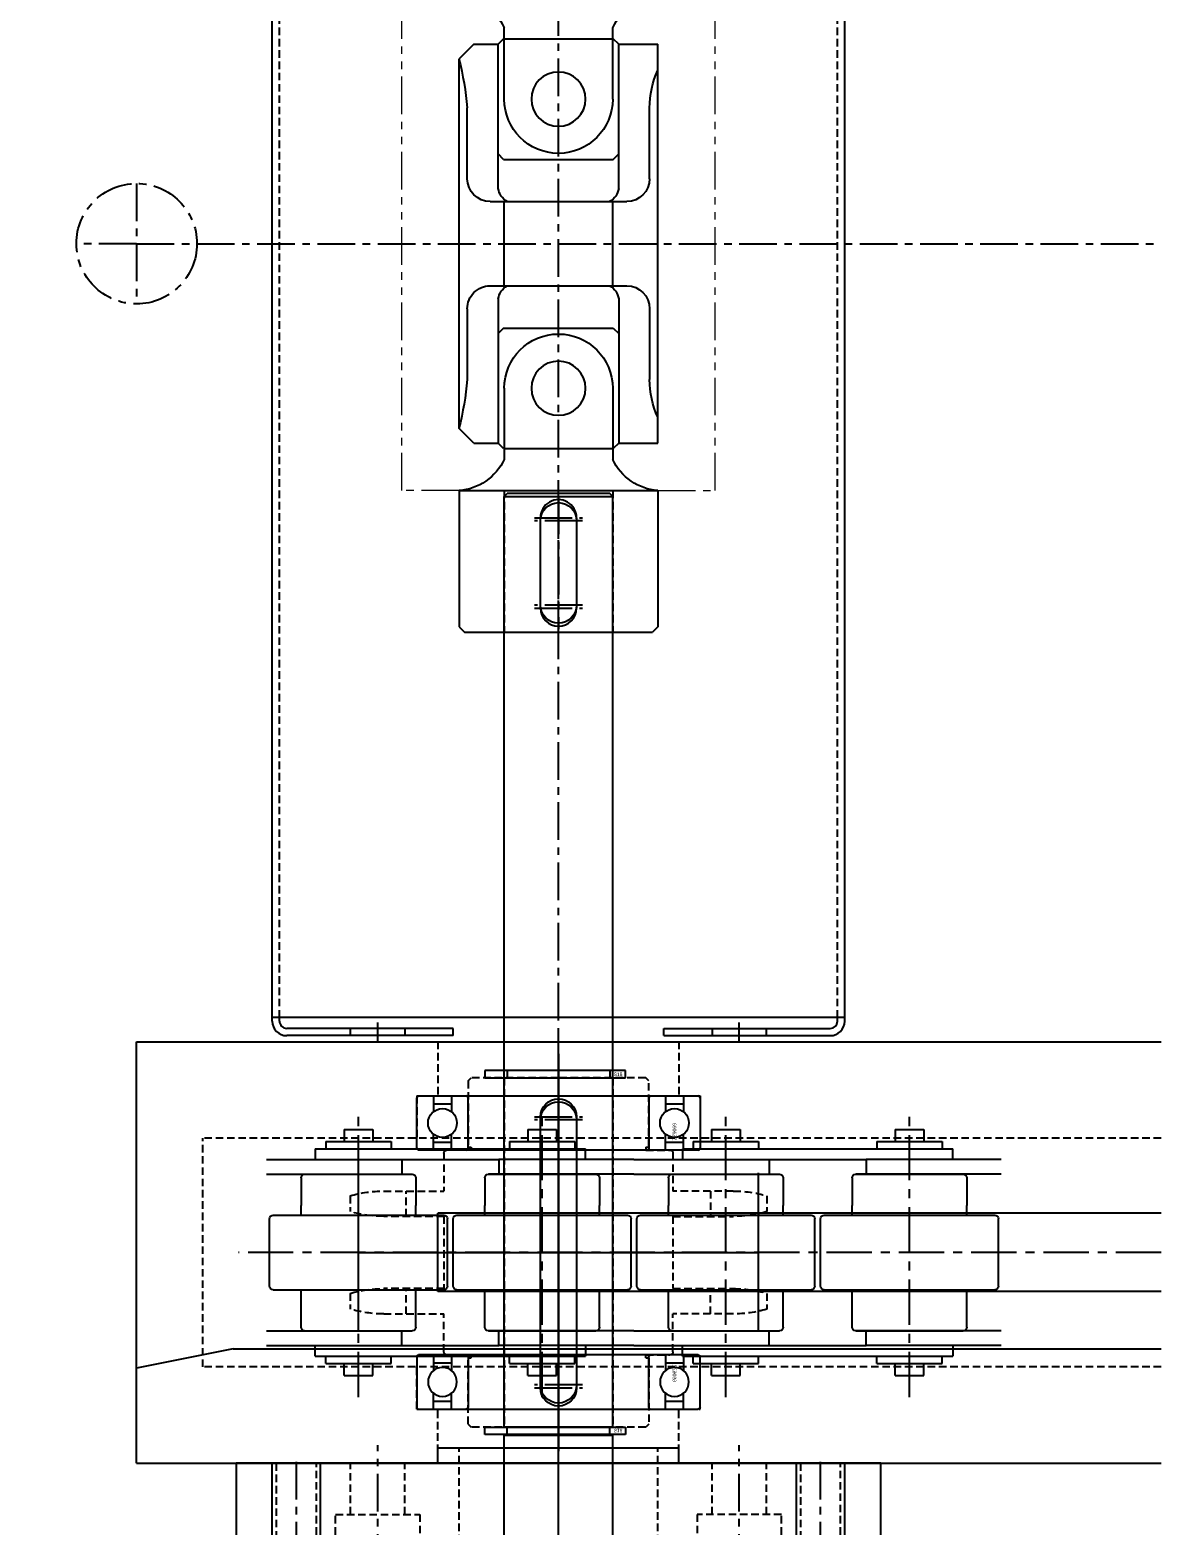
# Model space of a CAD drawing. Header units: inches. Extents: x 0 to 77285, y -118 to 40065.
# Drawn here: x 12144.9 to 12332.7, y 21467.6 to 21716 of the extents above; entities that cross this region are included whole.
import ezdxf
from ezdxf.enums import TextEntityAlignment as Align

# ---------------------------------------------------------------- set-up
doc = ezdxf.new("R2010")
doc.units = ezdxf.units.IN
doc.header["$LTSCALE"] = 5
doc.header["$MEASUREMENT"] = 0
for name, pattern in [('CENTER', [2, 1.25, -0.25, 0.25, -0.25]), ('HIDDEN', [0.375, 0.25, -0.125]), ('PHANTOM', [2.5, 1.25, -0.25, 0.25, -0.25, 0.25, -0.25])]:
    doc.linetypes.add(name, pattern=pattern)
for name, color, linetype in [('11', 1, 'CENTER'), ('22', 2, 'HIDDEN'), ('44', 4, 'Continuous'), ('55', 5, 'Continuous'), ('B', 123, 'Continuous'), ('G', 231, 'Continuous'), ('T', 3, 'Continuous'), ('Y', 60, 'Continuous')]:
    doc.layers.add(name, color=color, linetype=linetype)
doc.layers.add('33', color=3, linetype='PHANTOM', lineweight=9)
doc.styles.add('SCI', font='')
doc.styles.get("Standard").update_dxf_attribs({"font": 'arial.ttf'})
doc.styles.get('SCI').set_extended_font_data('Gulim')
doc.dimstyles.new('SCH', dxfattribs={"dimtxt": 2.5, "dimasz": 2, "dimexe": 1.25, "dimexo": 0.625, "dimtad": 1, "dimdec": 8, "dimtxsty": 'SCI', "dimcen": 2.5, "dimclrd": 4, "dimclre": 4, "dimclrt": 7, "dimadec": 8, "dimazin": 2, "dimtfac": 1, "dimtdec": 8, "dimtmove": 0, "dimatfit": 3, "dimfxl": 1, "dimarcsym": 0})

# ---------------------------------------------------------------- blocks, each defined once
blk = doc.blocks.new('A$C8800e7f5')
for p, q in [((0, -23.2), (0, 23.2)), ((0.3, 23.5), (8.7, 23.5)), ((9, 23.2), (9, -23.2)), ((0, 20.75), (2.63, 20.75)), ((1.31, 17.75), (1.31, 20.75)), ((9, 20.75), (6.37, 20.75)), ((7.69, 17.75), (7.69, 20.75)), ((0, 17.75), (2.63, 17.75)), ((9, 17.75), (6.37, 17.75)), ((0.3, 15), (8.7, 15)), ((8.7, -15), (0.3, -15)), ((0, -17.75), (2.63, -17.75)), ((1.31, -20.75), (1.31, -17.75)), ((9, -17.75), (6.37, -17.75)), ((7.69, -20.75), (7.69, -17.75)), ((0, -20.75), (2.63, -20.75)), ((9, -20.75), (6.37, -20.75)), ((8.7, -23.5), (0.3, -23.5))]:
    blk.add_line(p, q)
for centre in [(4.5, 19.25), (4.5, -19.25)]:
    blk.add_circle(centre, 2.4)
for centre, start, end in [((0.3, 23.2), 90, 180), ((8.7, 23.2), 0, 90), ((0.3, 15.3), 180, 270), ((8.7, 15.3), 270, 0), ((0.3, -15.3), 90, 180), ((8.7, -15.3), 0, 90), ((0.3, -23.2), 180, 270), ((8.7, -23.2), 270, 360)]:
    blk.add_arc(centre, 0.3, start, end)
at = {"layer": '11'}
blk.add_line((-1, 0), (10, 0), dxfattribs=at)
at = {"layer": '44'}
blk.add_text('6906ZZ', height=0.6, dxfattribs=at).set_placement((4.5, 18.95))
blk = doc.blocks.new('A$Ce9aabcbc')
for p, q in [((-7.01, 34.58), (-9.62, 34.58)), ((9.19, 34.58), (6.58, 34.58)), ((-10.42, 29), (-10.42, 19)), ((-6.22, 19), (-6.22, 29)), ((5.78, 19), (5.78, 29)), ((9.98, 29), (9.98, 19)), ((-10.42, 25.25), (-6.22, 25.25)), ((9.98, 25.25), (5.78, 25.25)), ((-17.22, 14.5), (-17.22, 18.5)), ((-16.72, 19), (-10.42, 19)), ((5.78, 19), (-6.22, 19)), ((16.28, 19), (9.98, 19)), ((16.78, 14.5), (16.78, 18.5)), ((-28.72, 15), (-29.22, 14.5)), ((-17.72, 15), (-28.72, 15)), ((-17.72, 14.5), (-17.72, 15)), ((17.28, 14.5), (17.28, 15)), ((17.28, 15), (28.28, 15)), ((28.28, 15), (28.78, 14.5)), ((-29.22, 14.5), (-29.22, 0)), ((-17.72, 14.5), (-17.22, 14.5)), ((17.28, 14.5), (16.78, 14.5)), ((28.78, 14.5), (28.78, 0)), ((28.78, 9), (-29.22, 9)), ((-29.22, 0), (-29.22, -14.5)), ((28.78, 0), (28.78, -14.5)), ((28.78, -9), (-29.22, -9)), ((-28.72, -15), (-29.22, -14.5)), ((-17.72, -15), (-17.72, -14.5)), ((-17.72, -14.5), (-17.22, -14.5)), ((-17.22, -14.5), (-17.22, -18.5)), ((16.78, -14.5), (16.78, -18.5)), ((17.28, -14.5), (16.78, -14.5)), ((17.28, -15), (17.28, -14.5)), ((28.28, -15), (28.78, -14.5)), ((-28.72, -15), (-17.72, -15)), ((28.28, -15), (17.28, -15)), ((-16.72, -19), (-10.42, -19)), ((-10.42, -29), (-10.42, -19)), ((-6.22, -19), (-6.22, -29)), ((5.78, -19), (-6.22, -19)), ((5.78, -19), (5.78, -29)), ((9.98, -29), (9.98, -19)), ((16.28, -19), (9.98, -19)), ((-10.42, -25.25), (-6.22, -25.25)), ((5.78, -25.25), (9.98, -25.25)), ((-7.01, -34.58), (-9.62, -34.58)), ((9.19, -34.58), (6.58, -34.58))]:
    blk.add_line(p, q)
at = {"linetype": 'Continuous'}
blk.add_line((-13.42, -33.19), (12.98, -33.19), dxfattribs=at)
for centre, radius, start, end in [((9.58, 29), 20, 163.7846, 180), ((-26.22, 29), 20, 0, 16.2154), ((25.78, 29), 20, 163.7846, 180), ((-10.02, 29), 20, 0, 16.2154), ((-16.72, 18.5), 0.5, 90, 180), ((16.28, 18.5), 0.5, 0, 90), ((-16.72, -18.5), 0.5, 180, 270), ((16.28, -18.5), 0.5, 270, 0), ((9.58, -29), 20, 180, 196.2154), ((-26.22, -29), 20, 343.7846, 0), ((25.78, -29), 20, 180, 196.2154), ((-10.02, -29), 20, 343.7846, 0)]:
    blk.add_arc(centre, radius, start, end)
at = {"layer": '11', "linetype": 'Continuous'}
for p, q in [((-13.42, 33.19), (12.98, 33.19)), ((-0.22, -33.19), (-0.22, 33.19)), ((32.78, 0), (-33.22, 0)), ((-13.42, -33.19), (12.98, -33.19))]:
    blk.add_line(p, q, dxfattribs=at)
blk = doc.blocks.new('FINALrf2040vrp-sc')
for p, q in [((10.715, 4.15), (14.685, 4.15)), ((10.715, 4.15), (10.715, 2.5)), ((14.685, 4.15), (14.685, 2.5)), ((36.115, 4.15), (36.115, 2.5)), ((36.115, 4.15), (40.085, 4.15)), ((40.085, 4.15), (40.085, 2.5)), ((8.2, 2.5), (8.2, 1.5)), ((8.2, 2.5), (17.2, 2.5)), ((17.2, 2.5), (17.2, 1.5)), ((33.6, 2.5), (42.6, 2.5)), ((33.6, 2.5), (33.6, 1.5)), ((42.6, 2.5), (42.6, 1.5)), ((0, 0), (18.7, 0)), ((6.7, 1.5), (44.1, 1.5)), ((6.7, 1.5), (6.7, 0)), ((18.7, 0), (32.1, 0)), ((18.7, 0), (18.7, -2)), ((32.1, 0), (32.1, -2)), ((50.8, 0), (32.1, 0)), ((44.1, 0), (44.1, 1.5)), ((0, -2), (20.14, -2)), ((50.8, -2), (30.66, -2)), ((30.66, -2), (45.54, -2)), ((4.76, -2.5), (4.76, -6.35)), ((20.64, -2.5), (20.64, -6.35)), ((30.16, -2.5), (30.16, -6.35)), ((46.04, -2.5), (46.04, -6.35)), ((0.4, -8.2), (0.4, -17.5)), ((0.9, -7.7), (24.5, -7.7)), ((4.76, -6.35), (4.76, -7.7)), ((20.64, -6.35), (20.64, -7.7)), ((25, -8.2), (25, -17.5)), ((25.8, -8.2), (25.8, -17.5)), ((26.3, -7.7), (49.9, -7.7)), ((30.16, -6.35), (30.16, -7.7)), ((46.04, -6.35), (46.04, -7.7)), ((50.4, -8.2), (50.4, -17.5)), ((0.9, -18), (24.5, -18)), ((4.76, -18), (4.76, -19.35)), ((20.64, -18), (20.64, -19.35)), ((26.3, -18), (49.9, -18)), ((30.16, -18), (30.16, -19.35)), ((46.04, -18), (46.04, -19.35)), ((4.76, -23.2), (4.76, -19.35)), ((20.64, -23.2), (20.64, -19.35)), ((30.16, -23.2), (30.16, -19.35)), ((46.04, -23.2), (46.04, -19.35)), ((0, -23.7), (20.14, -23.7)), ((18.7, -25.7), (18.7, -23.7)), ((30.66, -23.7), (45.54, -23.7)), ((50.8, -23.7), (30.66, -23.7)), ((32.1, -25.7), (32.1, -23.7)), ((0, -25.7), (18.7, -25.7)), ((6.7, -27.2), (6.7, -25.7)), ((18.7, -25.7), (32.1, -25.7)), ((50.8, -25.7), (32.1, -25.7)), ((44.1, -25.7), (44.1, -27.2)), ((6.7, -27.2), (44.1, -27.2)), ((8.2, -28.2), (8.2, -27.2)), ((8.2, -28.2), (17.2, -28.2)), ((10.715, -29.85), (10.715, -28.2)), ((14.685, -29.85), (14.685, -28.2)), ((17.2, -28.2), (17.2, -27.2)), ((33.6, -28.2), (33.6, -27.2)), ((33.6, -28.2), (42.6, -28.2)), ((36.115, -29.85), (36.115, -28.2)), ((40.085, -29.85), (40.085, -28.2)), ((42.6, -28.2), (42.6, -27.2)), ((10.715, -29.85), (14.685, -29.85)), ((36.115, -29.85), (40.085, -29.85))]:
    blk.add_line(p, q)
for centre, start, end in [((5.26, -2.5), 90, 180), ((20.14, -2.5), 0, 90), ((30.66, -2.5), 90, 180), ((45.54, -2.5), 0, 90), ((0.9, -8.2), 90, 180), ((24.5, -8.2), 0, 90), ((26.3, -8.2), 90, 180), ((49.9, -8.2), 0, 90), ((0.9, -17.5), 180, 270), ((24.5, -17.5), 270, 0), ((26.3, -17.5), 180, 270), ((49.9, -17.5), 270, 0), ((5.26, -23.2), 180, 270), ((20.14, -23.2), 270, 0), ((30.66, -23.2), 180, 270), ((45.54, -23.2), 270, 0)]:
    blk.add_arc(centre, 0.5, start, end)
at = {"layer": '11'}
for p, q in [((12.7, 7.15), (12.7, -32.85)), ((38.1, 7.15), (38.1, -32.85))]:
    blk.add_line(p, q, dxfattribs=at)
blk = doc.blocks.new('A$C006C2B59')
at = {"layer": '11'}
blk.add_line((-60.19, 0), (67.37, 0), dxfattribs=at)
at = {"rotation": 179.9999999999999}
for p in [(12.7, -12.85), (63.5, -12.85)]:
    blk.add_blockref('FINALrf2040vrp-sc', p, dxfattribs=at)
blk = doc.blocks.new('A$C28df00ae')
for p, q in [((-35, 170), (35, 170)), ((-35, 170), (-35, 0)), ((35, 170), (35, 0)), ((-6.5, 120), (6.5, 120)), ((-6.5, 0), (-6.5, 120)), ((6.5, 0), (6.5, 120))]:
    blk.add_line(p, q)
at = {"layer": '11'}
for p, q in [((167.5, 170), (167.5, 180)), ((177.5, 170), (157.5, 170)), ((167.5, 170), (167.5, 0)), ((-36, 100), (36, 100))]:
    blk.add_line(p, q, dxfattribs=at)
blk.add_circle((167.5, 170), 10, dxfattribs=at)
at = {"layer": '22'}
for p, q in [((-19, 159), (19, 159)), ((-19, 0), (-19, 159)), ((19, 0), (19, 159)), ((-26, 123.5), (-26, 76.5)), ((-26, 123.5), (-19, 123.5)), ((26, 123.5), (19, 123.5)), ((26, 123.5), (26, 76.5)), ((-35, 120), (-26, 120)), ((35, 120), (26, 120)), ((-35, 80), (-26, 80)), ((35, 80), (26, 80)), ((-26, 76.5), (-19, 76.5)), ((26, 76.5), (19, 76.5))]:
    blk.add_line(p, q, dxfattribs=at)
at = {"layer": 'G'}
for q in [(-19.2, 170), (-16, 0)]:
    blk.add_line((-16, 154), q, dxfattribs=at)
at = {"layer": '22', "xscale": -1, "rotation": 180}
blk.add_blockref('A$Ce9aabcbc', (0.22, 100), dxfattribs=at)
at = {"layer": '44', "xscale": -1, "rotation": 180}
blk.add_blockref('A$C8800e7f5', (-26, 100), dxfattribs=at)
at = {"layer": '44', "rotation": 180}
blk.add_blockref('A$C8800e7f5', (26, 100), dxfattribs=at)
at = {"layer": 'B', "xscale": -1.2, "yscale": 1.2, "zscale": 1.200000000000001, "rotation": 270}
blk.add_blockref('A$C006C2B59', (0, 72.23), dxfattribs=at)
blk = doc.blocks.new('A$C4dd189f2')
for p, q in [((0.9, 16.5), (0, 15.6)), ((0, -15.6), (0, 15.6)), ((23.5, 16.5), (0.9, 16.5)), ((23.5, -16.5), (23.5, 16.5)), ((31.4, 16.5), (97.6, 16.5)), ((31.4, 10), (31.4, 16.5)), ((53.71, 15.13), (41.95, 15.13)), ((75.29, 15.13), (87.05, 15.13)), ((97.6, 10), (97.6, 16.5)), ((105.5, -16.5), (105.5, 16.5)), ((105.5, 16.5), (128.1, 16.5)), ((128.1, 16.5), (129, 15.6)), ((129, -15.6), (129, 15.6)), ((31.4, 10), (30.5, 9.1)), ((55.33, 10), (31.4, 10)), ((50.5, 9.1), (49.6, 10)), ((57.5, -11.34), (57.5, 11.34)), ((71.5, -11.34), (71.5, 11.34)), ((73.67, 10), (97.6, 10)), ((78.5, 9.1), (79.4, 10)), ((97.6, 10), (98.5, 9.1)), ((40.5, 9), (28.67, 9)), ((30.5, -9.1), (30.5, 9.1)), ((50.5, -9.1), (50.5, 9.1)), ((57.5, 9), (71.5, 9)), ((78.5, -9.1), (78.5, 9.1)), ((88.5, 9), (100.33, 9)), ((98.5, -9.1), (98.5, 9.1)), ((40.5, -9), (28.67, -9)), ((30.5, -9.1), (31.4, -10)), ((50.5, -9.1), (49.6, -10)), ((57.5, -9), (71.5, -9)), ((78.5, -9.1), (79.4, -10)), ((88.5, -9), (100.33, -9)), ((98.5, -9.1), (97.6, -10)), ((31.4, -14.07), (31.4, -10)), ((55.33, -10), (31.4, -10)), ((73.67, -10), (97.6, -10)), ((97.6, -14.07), (97.6, -10)), ((31.4, -14.07), (33.83, -16.5)), ((97.6, -14.07), (95.17, -16.5)), ((0.9, -16.5), (0, -15.6)), ((23.5, -16.5), (0.9, -16.5)), ((33.83, -16.5), (95.17, -16.5)), ((53.71, -15.13), (41.95, -15.13)), ((75.29, -15.13), (87.05, -15.13)), ((105.5, -16.5), (128.1, -16.5)), ((128.1, -16.5), (129, -15.6))]:
    blk.add_line(p, q)
for centre in [(40.5, 0), (88.5, 0)]:
    blk.add_circle(centre, 4.5)
for centre, radius, start, end in [((32.57, 17.22), 9.1, 184.5609, 244.6454), ((41.99, 30.3), 15.17, 245.4717, 269.8551), ((53.71, 11.34), 3.79, 0, 90), ((75.29, 11.34), 3.79, 90, 180), ((87.01, 30.3), 15.17, 270.1449, 294.5283), ((96.43, 17.22), 9.1, 295.3546, 355.4391), ((54.92, 7.09), 2.93, 28.6261, 81.9671), ((74.08, 7.09), 2.93, 98.0329, 151.3739), ((40.5, 0), 9, 270, 90), ((88.5, 0), 9, 90, 270), ((32.57, -17.22), 9.1, 115.3546, 175.4391), ((54.92, -7.09), 2.93, 278.0329, 331.3739), ((74.08, -7.09), 2.93, 208.6261, 261.9671), ((96.43, -17.22), 9.1, 4.5609, 64.6454), ((53.71, -11.34), 3.79, 270, 0), ((75.29, -11.34), 3.79, 180, 270), ((46.63, -67.68), 52.75, 95.0959, 104.0463), ((82.37, -67.68), 52.75, 75.9537, 84.9041)]:
    blk.add_arc(centre, radius, start, end)
at = {"layer": '11'}
blk.add_line((-1, 0), (130, 0), dxfattribs=at)
at = {"layer": '22'}
for p, q in [((23.5, 9), (0, 9)), ((105.5, 9), (129, 9)), ((23.5, -9), (0, -9)), ((105.5, -9), (129, -9))]:
    blk.add_line(p, q, dxfattribs=at)
at = {"layer": '33'}
for p, q in [((23.5, 26), (105.5, 26)), ((23.5, 16.5), (23.5, 26)), ((105.5, 16.5), (105.5, 26)), ((23.5, -16.5), (23.5, -26)), ((105.5, -16.5), (105.5, -26)), ((23.5, -26), (105.5, -26))]:
    blk.add_line(p, q, dxfattribs=at)
blk = doc.blocks.new('A$Ce22e4b8e')
for p, q in [((-1.2, 11.1), (-1.2, -12.2)), ((0, 11.1), (-1.2, 11.1)), ((0, -12.2), (0, 11.1)), ((-1.2, 8.5), (0, 8.5)), ((-1.2, -8.5), (0, -8.5)), ((-1.2, -12.2), (0, -12.2))]:
    blk.add_line(p, q)
at = {"layer": '11'}
blk.add_line((-2.2, 0), (1.15, 0), dxfattribs=at)
at = {"layer": '44', "style": 'SCI'}
blk.add_text('S18', height=0.6, rotation=90, dxfattribs=at).set_placement((-0.58, 9.14), align=Align.MIDDLE_LEFT)
blk = doc.blocks.new('A$Cb4b9b0e3')
blk.add_lwpolyline([(-7, 6, 1), (-7, 0), (7, 0, 1), (7, 6)], format="xyb", close=True)
at = {"layer": '11'}
for p, q in [((-7, -1), (-7, 7)), ((7, -1), (7, 7)), ((-11, 3), (11, 3))]:
    blk.add_line(p, q, dxfattribs=at)
blk = doc.blocks.new('A$C86e46ec1')
blk.add_lwpolyline([(-22, 6, 1), (-22, 0), (22, 0, 1), (22, 6)], format="xyb", close=True)
at = {"layer": '11'}
for p, q in [((-22, -1), (-22, 7)), ((22, -1), (22, 7)), ((-26, 3), (26, 3))]:
    blk.add_line(p, q, dxfattribs=at)
blk = doc.blocks.new('A$Cdee910e8')
for p, q in [((121, 9), (138.6, 9)), ((138.6, -9), (138.6, 9)), ((138.6, 8.5), (140, 8.5)), ((140, 9), (294.5, 9)), ((140, -9), (140, 9)), ((294.5, 9), (295, 8.5)), ((294.5, 9), (294.5, -9)), ((295, -8.5), (295, 8.5)), ((276, 3), (291, 3)), ((291, -3), (276, -3)), ((121, -9), (138.6, -9)), ((138.6, -8.5), (140, -8.5)), ((140, -9), (294.5, -9)), ((294.5, -9), (295, -8.5))]:
    blk.add_line(p, q)
blk.add_lwpolyline([(146.5, -3, -1), (146.5, 3), (191.5, 3, -1), (191.5, -3)], format="xyb", close=True)
for centre, start, end in [((276, 0), 90, 270), ((291, 0), 270, 90)]:
    blk.add_arc(centre, 3, start, end)
at = {"layer": '11'}
for p, q in [((146.5, 4), (146.5, -4)), ((191.5, 4), (191.5, -4)), ((276, 4), (276, -4)), ((291, 4), (291, -4)), ((-2.5, 0), (296, 0))]:
    blk.add_line(p, q, dxfattribs=at)
blk = doc.blocks.new('A$Cfa1c9302')
for p, q in [((-50, 52.63), (0, 53.5)), ((-50, 52.63), (-50, 33)), ((-3.88, 53.5), (-4, 53.43)), ((-3.88, 53.5), (3.88, 53.5)), ((50, 52.63), (0, 53.5)), ((3.88, 53.5), (4, 53.43)), ((50, 33), (50, 52.63)), ((50, 47.8), (-50, 47.8)), ((50, 39.2), (-50, 39.2)), ((-56, 33), (-57, 32.42)), ((-57, 32.42), (-57, 19.5)), ((-54.5, 33), (-56, 33)), ((-54.5, 33), (-54.5, 32.3)), ((-52.5, 32.3), (-54.5, 32.3)), ((-52.5, 33), (-52.5, 32.3)), ((52.5, 33), (-52.5, 33)), ((52.5, 33), (52.5, 32.3)), ((52.5, 32.3), (54.5, 32.3)), ((54.5, 33), (54.5, 32.3)), ((54.5, 33), (56, 33)), ((56, 33), (57, 32.42)), ((57, 32.42), (57, 19.5)), ((-46, 29), (-57, 29)), ((-54, 29), (-54, 19.5)), ((-46, 29), (-54, 19.5)), ((-54, 29), (-46, 19.5)), ((-46, 29), (-46, 19.5)), ((46, 29), (46, 19.5)), ((54, 29), (46, 19.5)), ((46, 29), (54, 19.5)), ((57, 29), (46, 29)), ((54, 29), (54, 19.5)), ((59, 19.5), (-59, 19.5)), ((-59, -19.5), (-59, 19.5)), ((59, 19.5), (59, -19.5)), ((-59, 15.8), (59, 15.8)), ((-57, 12.5), (-59, 13.65)), ((-57, 12.5), (-46.35, 12.5)), ((-57, -12.5), (-57, 12.5)), ((-46.35, 13.1), (-45, 13.1)), ((-46.35, -13.1), (-46.35, 13.1)), ((-45, -13.1), (-45, 13.1)), ((-45, 12.5), (-32, 12.5)), ((-32, -13), (-32, 13)), ((-32, 13), (32, 13)), ((32, -13), (32, 13)), ((32, 12.5), (45, 12.5)), ((45, 13.1), (46.35, 13.1)), ((45, -13.1), (45, 13.1)), ((46.35, -13.1), (46.35, 13.1)), ((46.35, 12.5), (57, 12.5)), ((57, 12.5), (59, 13.65)), ((57, -12.5), (57, 12.5)), ((-57, -12.5), (-57, 0)), ((-57, -12.5), (-59, -13.65)), ((-57, -12.5), (-46.35, -12.5)), ((-46.35, -13.1), (-45, -13.1)), ((-45, -12.5), (-32, -12.5)), ((-32, -13), (32, -13)), ((32, -12.5), (45, -12.5)), ((45, -13.1), (46.35, -13.1)), ((46.35, -12.5), (57, -12.5)), ((57, -12.5), (59, -13.65)), ((59, -19.5), (-59, -19.5)), ((-57, -32.42), (-57, -19.5)), ((-54, -19.5), (-54, -29)), ((-54, -29), (-46, -19.5)), ((-46, -29), (-54, -19.5)), ((-46, -19.5), (-46, -29)), ((46, -19.5), (46, -29)), ((46, -29), (54, -19.5)), ((54, -29), (46, -19.5)), ((54, -19.5), (54, -29)), ((57, -32.42), (57, -19.5)), ((-46, -29), (-57, -29)), ((57, -29), (46, -29)), ((-56, -33), (-57, -32.42)), ((-54.5, -33), (-56, -33)), ((-54.5, -33), (-54.5, -32.3)), ((-52.5, -32.3), (-54.5, -32.3)), ((-52.5, -33), (-52.5, -32.3)), ((52.5, -33), (-52.5, -33)), ((-50, -33), (-50, -52.63)), ((50, -52.63), (50, -33)), ((52.5, -33), (52.5, -32.3)), ((52.5, -32.3), (54.5, -32.3)), ((54.5, -33), (54.5, -32.3)), ((54.5, -33), (56, -33)), ((56, -33), (57, -32.42)), ((50, -39.2), (-50, -39.2)), ((50, -47.8), (-50, -47.8)), ((-50, -52.63), (0, -53.5)), ((-42.32, -52.76), (-42.03, -61.03)), ((-3.88, -53.5), (-4, -53.43)), ((-3.88, -53.5), (3.88, -53.5)), ((50, -52.63), (0, -53.5)), ((3.88, -53.5), (4, -53.43)), ((42.32, -52.76), (42.03, -61.03)), ((41.03, -62), (-41.03, -62)), ((-40.06, -62), (-30.94, -62)), ((30.93, -62), (40.05, -62)), ((-41.69, -63.5), (-37.5, -63.5)), ((-37.5, -63.5), (41.68, -63.5)), ((-44.5, -75.78), (-44.5, -66.5)), ((44.5, -66.5), (44.5, -75.78)), ((-39, -75.25), (-24.88, -75.25)), ((-21.26, -75.47), (-20.53, -75.57)), ((17.5, -75.77), (-17.5, -75.77)), ((20.52, -75.57), (21.26, -75.47)), ((24.87, -75.25), (39, -75.25)), ((-47.8, -82), (-47.8, -77.67)), ((47.8, -77.67), (47.8, -82)), ((-39, -79.57), (39, -79.57)), ((-47.8, -105.26), (-47.8, -82)), ((-45, -103.05), (-45, -84.08)), ((39, -82.13), (-39, -82.13)), ((45, -84.08), (45, -103.05)), ((47.8, -82), (47.8, -105.26)), ((38, -110.05), (-38, -110.05)), ((21.03, -110.05), (21, -110.19)), ((21, -110.05), (21, -110.19)), ((24.48, -110.74), (24.48, -111.33)), ((25.51, -111.33), (25.51, -110.74)), ((29, -110.2), (28.97, -110.05)), ((29, -110.19), (29, -110.05)), ((24.48, -111.87), (24.48, -111.97)), ((25.51, -111.97), (25.51, -111.87))]:
    blk.add_line(p, q)
for points in [[(-47.8, -77.67), (-47.75, -77.4), (-47.58, -77.13), (-47.31, -76.87), (-46.93, -76.62), (-46.45, -76.38), (-45.88, -76.16), (-45.23, -75.96), (-44.49, -75.78), (-43.69, -75.62), (-42.82, -75.49), (-41.91, -75.38), (-40.96, -75.31), (-39.99, -75.26), (-39, -75.25)], [(39, -75.25), (39.98, -75.26), (40.96, -75.31), (41.9, -75.38), (42.82, -75.49), (43.68, -75.62), (44.48, -75.78), (45.22, -75.96), (45.88, -76.16), (46.45, -76.38), (46.93, -76.62), (47.3, -76.87), (47.58, -77.13), (47.74, -77.4), (47.8, -77.67)], [(-47.8, -82), (-47.75, -81.73), (-47.58, -81.46), (-47.31, -81.2), (-46.93, -80.95), (-46.45, -80.71), (-45.88, -80.49), (-45.23, -80.28), (-44.49, -80.1), (-43.69, -79.95), (-42.82, -79.81), (-41.91, -79.71), (-40.96, -79.64), (-39.99, -79.59), (-39, -79.57)], [(39, -79.57), (39.98, -79.59), (40.96, -79.64), (41.9, -79.71), (42.82, -79.81), (43.68, -79.95), (44.48, -80.1), (45.22, -80.28), (45.88, -80.49), (46.45, -80.71), (46.93, -80.95), (47.3, -81.2), (47.58, -81.46), (47.74, -81.73), (47.8, -82)], [(21.31, -110.81), (21.4, -110.89), (21.54, -111)], [(28.46, -111), (28.6, -110.89), (28.68, -110.83)], [(28.68, -110.83), (28.69, -110.81)]]:
    blk.add_lwpolyline(points)
for centre, radius, start, end in [((0, 0), 57.5, 90, 112.5195), ((0, 0), 57.5, 67.4805, 90), ((0, 51), 4, 37.6752, 142.3248), ((0, 0), 57.5, 247.4805, 270), ((0, -51), 4, 217.6752, 322.3248), ((0, 0), 57.5, 270, 292.5195), ((-41.03, -61), 1, 182, 270), ((-42, -61.53), 2, 275.7392, 346.2628), ((-29, -61.5), 2, 194.4775, 270), ((29, -61.5), 2, 270, 345.5225), ((42, -61.53), 2, 193.7372, 264.2608), ((41.03, -61), 1, 270, 358), ((-41.5, -66.5), 3, 95.7392, 180), ((41.5, -66.5), 3, 0, 84.2608), ((-38, -103.05), 7, 180, 270), ((38, -103.05), 7, 270, 0), ((21.65, -110.46), 0.486, 221.8791, 226.241), ((25, -105.49), 6.5, 237.8797, 302.1203), ((24.38, -111.36), 1.37, 173.3134, 186.6866), ((24.99, -104.73), 6.77, 252.9989, 262.6853), ((24.99, -105.05), 6.77, 252.9989, 262.6853), ((24.69, -112.61), 1.29, 98.9986, 115.405), ((24.69, -110.59), 1.29, 244.595, 261.0014), ((25, -101.75), 9.01, 266.7221, 273.2779), ((25.31, -112.61), 1.29, 64.595, 81.0014), ((25.31, -110.59), 1.29, 278.9986, 295.405), ((25.01, -104.73), 6.77, 277.3147, 287.0011), ((25.01, -105.05), 6.77, 277.3147, 287.0011), ((25.62, -111.36), 1.37, 353.3134, 6.6866), ((25, -105.5), 6.5, 265.4534, 274.5466)]:
    blk.add_arc(centre, radius, start, end)
for centre, start_param, end_param in [((-39, -84.08), 1.570796, 3.141593), ((39, -84.08), 0, 1.570796)]:
    blk.add_ellipse(centre, major_axis=(6, 0), ratio=0.324978, start_param=start_param, end_param=end_param)
for points, knots in [([(-24.88, -75.25), (-23.15, -75.27), (-24.28, -75.24), (-21.64, -75.42), (-22.23, -75.36), (-21.26, -75.47)], [0, 0, 0, 0, 1.388453, 2.780018, 3.627164, 3.627164, 3.627164, 3.627164]), ([(-20.53, -75.57), (-20.16, -75.61), (-19.42, -75.7), (-18.39, -75.76), (-17.75, -75.76), (-17.5, -75.77)], [0, 0, 0, 0, 0.3792285, 0.7680446, 1, 1, 1, 1]), ([(17.5, -75.77), (18.72, -75.75), (18.15, -75.77), (20.1, -75.63), (19.88, -75.65), (20.52, -75.57)], [0, 0, 0, 0, 1.176582, 2.356169, 3.030308, 3.030308, 3.030308, 3.030308]), ([(21.26, -75.47), (22.82, -75.3), (21.86, -75.38), (24.58, -75.24), (23.87, -75.26), (24.87, -75.25)], [0, 0, 0, 0, 1.359692, 2.82201, 3.627139, 3.627139, 3.627139, 3.627139]), ([(-47.8, -105.26), (-47.8, -105.41), (-47.78, -105.71), (-47.65, -106.15), (-47.47, -106.55), (-47.22, -106.91), (-46.92, -107.23), (-46.56, -107.53), (-46.13, -107.81), (-45.6, -108.08), (-44.97, -108.33), (-44.27, -108.53), (-43.76, -108.66), (-43.47, -108.72), (-43.45, -108.72), (-43.45, -108.72), (-43.45, -108.72), (-43.45, -108.72), (-42.83, -108.83), (-42.21, -108.95), (-41.59, -109.06)], [0, 0, 0, 0, 0.068906, 0.139476, 0.209438, 0.280718, 0.355628, 0.437237, 0.529585, 0.636589, 0.756203, 0.875311, 0.98934, 1, 1, 1, 1, 1, 1, 1.268665, 1.268665, 1.268665, 1.268665]), ([(41.4, -109.16), (42.08, -109.02), (42.76, -108.87), (43.44, -108.72), (43.67, -108.67), (44.15, -108.57), (44.81, -108.37), (45.46, -108.14), (46.04, -107.86), (46.53, -107.55), (46.92, -107.23), (47.23, -106.89), (47.48, -106.51), (47.67, -106.1), (47.78, -105.67), (47.79, -105.39), (47.8, -105.26)], [-0.308501, -0.308501, -0.308501, -0.308501, 0, 0, 0, 0.103357, 0.215357, 0.331905, 0.455265, 0.558115, 0.645908, 0.724824, 0.798509, 0.869222, 0.938414, 1, 1, 1, 1]), ([(21.01, -110.19), (21.01, -110.26), (21.02, -110.42), (21.12, -110.62), (21.22, -110.72), (21.26, -110.77), (21.27, -110.77), (21.27, -110.78), (21.28, -110.79)], [0, 0, 0, 0, 0.329406, 0.709553, 1, 1, 1, 1.048572, 1.048572, 1.048572, 1.048572]), ([(28.69, -110.81), (28.7, -110.8), (28.71, -110.8), (28.72, -110.79), (28.73, -110.78), (28.81, -110.72), (28.9, -110.57), (29, -110.37), (28.99, -110.24), (28.99, -110.2)], [-0.057331, -0.057331, -0.057331, -0.057331, 0, 0, 0, 0.04709, 0.447062, 0.808158, 1, 1, 1, 1])]:
    blk.add_open_spline(points, degree=3, knots=knots)
blk.add_open_spline([(-38, -110.05), (-38, -110.05), (-38, -110.05), (-38, -110.05)], degree=3)
at = {"layer": '11'}
for p, q in [((0, -70.68), (0, 70.97)), ((-55.25, 43.5), (55.06, 43.5)), ((-86.64, 0), (86.64, 0)), ((-54.35, -43.5), (53.55, -43.5)), ((0, -57.5), (0, -121.19))]:
    blk.add_line(p, q, dxfattribs=at)
at = {"layer": '33'}
for p, q in [((-52, 35.96), (-56.98, 34.8)), ((-50, 34.99), (-56.35, 34.88)), ((-52, 35.96), (-50, 35.99)), ((-59.3, 0), (-59.3, 31.88)), ((-74.87, 23.75), (-60.13, 26.35)), ((-79, 18.83), (-79, -18.83)), ((-59.3, 0), (-59.3, -31.88)), ((-74.87, -23.75), (-60.13, -26.35)), ((-50, -34.99), (-56.35, -34.88))]:
    blk.add_line(p, q, dxfattribs=at)
for centre, radius, start, end in [((-56.3, 31.88), 3, 91, 180), ((-60.3, 27.34), 1, 280, 0), ((-74, 18.83), 5, 100, 180), ((-74, -18.83), 5, 180, 260), ((-60.3, -27.34), 1, 0, 80), ((-56.3, -31.88), 3, 180, 269)]:
    blk.add_arc(centre, radius, start, end, dxfattribs=at)
at = {"layer": 'T'}
for p, q in [((-50, 48.5), (-10.5, 48.5)), ((-10.5, 38.5), (-10.5, 48.5)), ((50, 48.5), (10.5, 48.5)), ((10.5, 48.5), (10.5, 38.5)), ((-50, 38.5), (-10.5, 38.5)), ((50, 38.5), (10.5, 38.5)), ((-50, -38.5), (-10.5, -38.5)), ((-10.5, -48.5), (-10.5, -38.5)), ((10.5, -38.5), (10.5, -48.5)), ((50, -38.5), (10.5, -38.5)), ((-50, -48.5), (-10.5, -48.5)), ((50, -48.5), (10.5, -48.5))]:
    blk.add_line(p, q, dxfattribs=at)
at = {"layer": '44', "style": 'SCI'}
for s, p in [('GEARED MOTOR', (-8.22, -93.48)), ('F3S25N**-MM02T**TN', (-8.22, -98.07)), ('NISSEI', (-8.22, -102.54))]:
    blk.add_text(s, height=3.125, dxfattribs=at).set_placement(p)
blk = doc.blocks.new('A$C0C0A28F9')
for p, q in [((-20.000023, 25), (-20.000023, 27.5)), ((-20.000023, 27.5), (19.999993, 27.5)), ((19.999993, 25), (19.999993, 27.5)), ((-53.5, 25), (53.5, 25)), ((-53.5, 0), (-53.5, 25)), ((53.5, 25), (53.5, 0)), ((53.5, 0), (-53.5, 0))]:
    blk.add_line(p, q)
at = {"layer": '11'}
for p, q in [((0, -5), (0, 30)), ((-30, -3), (-30, 28)), ((30, -3), (30, 28)), ((-43.5, -1), (-43.5, 26)), ((43.5, -1), (43.5, 26))]:
    blk.add_line(p, q, dxfattribs=at)
at = {"layer": '22'}
for p, q in [((-16.5, 10), (-16.5, 27.5)), ((16.5, 10), (16.5, 27.5)), ((-46.8235, 0), (-46.8235, 25)), ((-40.1765, 25), (-40.1765, 0)), ((-34.5, 16.5), (-34.5, 25)), ((-25.5, 16.5), (-25.5, 25)), ((25.5, 16.5), (25.5, 25)), ((34.5, 16.5), (34.5, 25)), ((40.1765, 0), (40.1765, 25)), ((46.8235, 25), (46.8235, 0)), ((-37, 0), (-37, 16.5)), ((-37, 16.5), (-23, 16.5)), ((-23, 16.5), (-23, 7.5)), ((37, 16.5), (23, 16.5)), ((23, 16.5), (23, 7.5)), ((37, 0), (37, 16.5)), ((-20.5, 7.5), (-20.5, 10)), ((-20.5, 10), (20.5, 10)), ((20.5, 7.5), (20.5, 10)), ((-33, 0), (-33, 7.5)), ((-33, 7.5), (33, 7.5)), ((33, 7.5), (33, 0))]:
    blk.add_line(p, q, dxfattribs=at)
at = {"layer": 'T'}
for p, q in [((-47.5, 0), (-47.5, 25)), ((-39.5, 0), (-39.5, 25)), ((39.5, 0), (39.5, 25)), ((47.5, 0), (47.5, 25))]:
    blk.add_line(p, q, dxfattribs=at)
blk = doc.blocks.new('A$C2b141b52')
at = {"xscale": -1.000000000000001, "rotation": 270}
blk.add_blockref('A$C0C0A28F9', (-25, 0), dxfattribs=at)
blk.add_blockref('A$Cdee910e8', (-134, 0))
at = {"layer": '44', "xscale": -1, "rotation": 180}
for name, p in [('A$C4dd189f2', (138, 0)), ('A$Ce22e4b8e', (6, 0))]:
    blk.add_blockref(name, p, dxfattribs=at)
at = {"layer": '44', "rotation": 180}
blk.add_blockref('A$Ce22e4b8e', (64, 0), dxfattribs=at)
at = {"layer": '44', "xscale": -1}
for name, p in [('A$C86e46ec1', (35, -3)), ('A$Cb4b9b0e3', (149.5, -3))]:
    blk.add_blockref(name, p, dxfattribs=at)
at = {"layer": '55'}
blk.add_blockref('A$Cfa1c9302', (-75, 0), dxfattribs=at)
blk = doc.blocks.new('A$C37ad284d')
for p, q in [((3.4, 47.5), (4, 47.5)), ((4, -47.5), (4, 47.5)), ((4, 47.5), (261, 47.5)), ((1, 17.5), (1, 45.1)), ((2.2, 17.5), (2.2, 45.1)), ((3.4, 46.3), (4, 46.3)), ((1, 17.5), (2.2, 17.5)), ((1, -17.5), (1, -45.1)), ((1, -17.5), (2.2, -17.5)), ((2.2, -17.5), (2.2, -45.1)), ((3.4, -46.3), (4, -46.3)), ((3.4, -47.5), (4, -47.5)), ((4, -47.5), (261, -47.5))]:
    blk.add_line(p, q)
for centre, radius, start, end in [((3.4, 45.1), 2.4, 90, 180), ((3.4, 45.1), 1.2, 90, 180), ((3.4, -45.1), 2.4, 180, 270), ((3.4, -45.1), 1.2, 180, 270)]:
    blk.add_arc(centre, radius, start, end)
at = {"layer": '11'}
for p, q in [((0, 30), (3.2, 30)), ((0, -30), (3.2, -30))]:
    blk.add_line(p, q, dxfattribs=at)
at = {"layer": '22'}
for p, q in [((4, 46.3), (261.6, 46.3)), ((1, 34.5), (2.2, 34.5)), ((2.2, 25.5), (1, 25.5)), ((2.2, -25.5), (1, -25.5)), ((1, -34.5), (2.2, -34.5)), ((4, -46.3), (261, -46.3))]:
    blk.add_line(p, q, dxfattribs=at)
blk = doc.blocks.new('A$C25c8c11d')
at = {"rotation": 180}
for name, p in [('A$C2b141b52', (202.5, -740)), ('A$C28df00ae', (167.5, -640))]:
    blk.add_blockref(name, p, dxfattribs=at)
at = {"layer": 'Y', "rotation": 180}
blk.add_blockref('A$C37ad284d', (132.5, -740), dxfattribs=at)
blk = doc.blocks.new('*D384')
at = {"color": 4, "lineweight": -2, "transparency": 16777216}
for p, q in [((12494.65, 23180.55), (11199.34, 23180.55)), ((11299.34, 23020.55), (11299.34, 21840.55)), ((12102.65, 21680.55), (11199.34, 21680.55))]:
    blk.add_line(p, q, dxfattribs=at)
at = {"color": 4, "transparency": 16777216}
for points in [[(11272.67, 23020.55), (11326.01, 23020.55), (11299.34, 23180.55)], [(11272.67, 21840.55), (11326.01, 21840.55), (11299.34, 21680.55)]]:
    blk.add_solid(points, dxfattribs=at)
at = {"layer": 'Defpoints', "color": 0, "transparency": 16777216}
for p in [(12544.65, 23180.55), (11299.34, 21680.55), (12152.65, 21680.55)]:
    blk.add_point(p, dxfattribs=at)
at = {"color": 7, "transparency": 16777216, "insert": (11146.55, 22430.55), "char_height": 200, "attachment_point": 5, "rotation": 90, "style": 'SCI'}
blk.add_mtext('1500', dxfattribs=at)
blk = doc.blocks.new('*D389')
at = {"color": 4, "lineweight": -2, "transparency": 16777216}
for p, q in [((12102.65, 21680.55), (11199.34, 21680.55)), ((11299.34, 21520.55), (11299.34, 16855.55)), ((12922.66, 16695.55), (11199.34, 16695.55))]:
    blk.add_line(p, q, dxfattribs=at)
at = {"color": 4, "transparency": 16777216}
for points in [[(11272.67, 21520.55), (11326.01, 21520.55), (11299.34, 21680.55)], [(11272.67, 16855.55), (11326.01, 16855.55), (11299.34, 16695.55)]]:
    blk.add_solid(points, dxfattribs=at)
at = {"layer": 'Defpoints', "color": 0, "transparency": 16777216}
for p in [(12152.65, 21680.55), (11299.34, 16695.55), (12972.66, 16695.55)]:
    blk.add_point(p, dxfattribs=at)
at = {"color": 7, "transparency": 16777216, "insert": (11146.68, 19188.05), "char_height": 200, "attachment_point": 5, "rotation": 90, "style": 'SCI'}
blk.add_mtext('4985', dxfattribs=at)
blk = doc.blocks.new('*D395')
at = {"color": 4, "lineweight": -2, "transparency": 16777216}
for p, q in [((12910.15, 22980.55), (10205.36, 22980.55)), ((10305.36, 22820.55), (10305.36, 15530.55)), ((12910.65, 15370.55), (10205.36, 15370.55))]:
    blk.add_line(p, q, dxfattribs=at)
at = {"color": 4, "transparency": 16777216}
for points in [[(10278.69, 22820.55), (10332.03, 22820.55), (10305.36, 22980.55)], [(10278.69, 15530.55), (10332.03, 15530.55), (10305.36, 15370.55)]]:
    blk.add_solid(points, dxfattribs=at)
at = {"layer": 'Defpoints', "color": 0, "transparency": 16777216}
for p in [(12960.15, 22980.55), (10305.36, 15370.55), (12960.65, 15370.55)]:
    blk.add_point(p, dxfattribs=at)
at = {"color": 7, "transparency": 16777216, "insert": (10152.56, 19175.55), "char_height": 200, "attachment_point": 5, "rotation": 90, "style": 'SCI'}
blk.add_mtext('7610', dxfattribs=at)
blk = doc.blocks.new('*D396')
at = {"color": 4, "lineweight": -2, "transparency": 16777216}
for p, q in [((12962.65, 21434.73), (12962.65, 20502.46)), ((12162.65, 21428.05), (12162.65, 20502.46)), ((12802.65, 20602.46), (12322.65, 20602.46))]:
    blk.add_line(p, q, dxfattribs=at)
at = {"color": 4, "transparency": 16777216}
for points in [[(12322.65, 20629.13), (12322.65, 20575.8), (12162.65, 20602.46)], [(12802.65, 20629.13), (12802.65, 20575.8), (12962.65, 20602.46)]]:
    blk.add_solid(points, dxfattribs=at)
at = {"layer": 'Defpoints', "color": 0, "transparency": 16777216}
for p in [(12962.65, 21484.73), (12162.65, 21478.05), (12162.65, 20602.46)]:
    blk.add_point(p, dxfattribs=at)
at = {"color": 7, "transparency": 16777216, "insert": (12562.65, 20754.99), "char_height": 200, "attachment_point": 5, "style": 'SCI'}
blk.add_mtext('800', dxfattribs=at)
blk = doc.blocks.new('*D419')
at = {"color": 4, "lineweight": -2, "transparency": 16777216}
for p, q in [((12901.33, 26433.05), (8765.28, 26433.05)), ((8865.28, 26273.05), (8865.28, 15530.55)), ((12910.65, 15370.55), (8765.28, 15370.55))]:
    blk.add_line(p, q, dxfattribs=at)
at = {"color": 4, "transparency": 16777216}
for points in [[(8838.61, 26273.05), (8891.95, 26273.05), (8865.28, 26433.05)], [(8838.61, 15530.55), (8891.95, 15530.55), (8865.28, 15370.55)]]:
    blk.add_solid(points, dxfattribs=at)
at = {"layer": 'Defpoints', "color": 0, "transparency": 16777216}
for p in [(12951.33, 26433.05), (8865.28, 15370.55), (12960.65, 15370.55)]:
    blk.add_point(p, dxfattribs=at)
at = {"color": 7, "transparency": 16777216, "insert": (8700.23, 20901.8), "char_height": 200, "attachment_point": 5, "rotation": 90, "style": 'SCI'}
blk.add_mtext('11062,5', dxfattribs=at)
blk = doc.blocks.new('*D535')
at = {"color": 4, "lineweight": -2, "transparency": 16777216}
for p, q in [((11806.05, 22024.05), (11806.05, 22725.6)), ((12128.65, 21864.05), (11706.05, 21864.05)), ((11806.05, 21497.05), (11806.05, 21864.05)), ((12128.65, 21497.05), (11706.05, 21497.05)), ((11806.05, 21337.05), (11806.05, 21177.05))]:
    blk.add_line(p, q, dxfattribs=at)
at = {"color": 4, "transparency": 16777216}
for points in [[(11779.39, 22024.05), (11832.72, 22024.05), (11806.05, 21864.05)], [(11779.39, 21337.05), (11832.72, 21337.05), (11806.05, 21497.05)]]:
    blk.add_solid(points, dxfattribs=at)
at = {"layer": 'Defpoints', "color": 0, "transparency": 16777216}
for p in [(11806.05, 21864.05), (12178.65, 21864.05), (12178.65, 21497.05)]:
    blk.add_point(p, dxfattribs=at)
at = {"color": 7, "transparency": 16777216, "insert": (11653.39, 22454.82), "char_height": 200, "attachment_point": 5, "rotation": 90, "style": 'SCI'}
blk.add_mtext('367', dxfattribs=at)

msp = doc.modelspace()

# ---------------------------------------------------------------- block references
at = {"rotation": 270}
msp.add_blockref('A$C25c8c11d', (12972.6504291, 21680.55047629), dxfattribs=at)

# ---------------------------------------------------------------- dimensions: what is measured, and where the dimension line sits
for base, p1, p2, picture, middle in [((8865.2812807637, 15370.550476295), (12951.3292728223, 26433.0504762968), (12960.649780898, 15370.550476295), '*D419', (8700.2346762364, 20901.8004762959)), ((11299.3415557895, 21680.5504762948), (12544.649780898, 23180.5504762948), (12152.6504290972, 21680.5504762948), '*D384', (11146.5452841517, 22430.5504762948)), ((10305.3608523181, 15370.550476295), (12960.1497808979, 22980.550476295), (12960.649780898, 15370.550476295), '*D395', (10152.5645806803, 19175.550476295)), ((11806.0528308577, 21864.0504762948), (12178.6504290972, 21497.0504762948), (12178.6504290972, 21864.0504762948), '*D535', (11653.3897150122, 22454.82277989)), ((11299.3415557895, 16695.5504762947), (12152.6504290972, 21680.5504762948), (12972.6615604257, 16695.5504762947), '*D389', (11146.678439944, 19188.0504762948))]:
    dim = msp.add_linear_dim(base=base, p1=p1, p2=p2, angle=90, dimstyle='SCH', override={"dimscale": 80})
    dim.commit()
    dim.dimension.update_dxf_attribs({"geometry": picture, "text_midpoint": middle})
dim = msp.add_linear_dim(base=(12162.6504290972, 20602.4632267515), p1=(12962.6504290972, 21484.7299682191), p2=(12162.6504290972, 21478.0504762948), dimstyle='SCH', override={"dimscale": 80})
dim.commit()
dim.dimension.update_dxf_attribs({"geometry": '*D396', "text_midpoint": (12562.6504290972, 20754.9931868048)})

doc.saveas('drawing.dxf')
